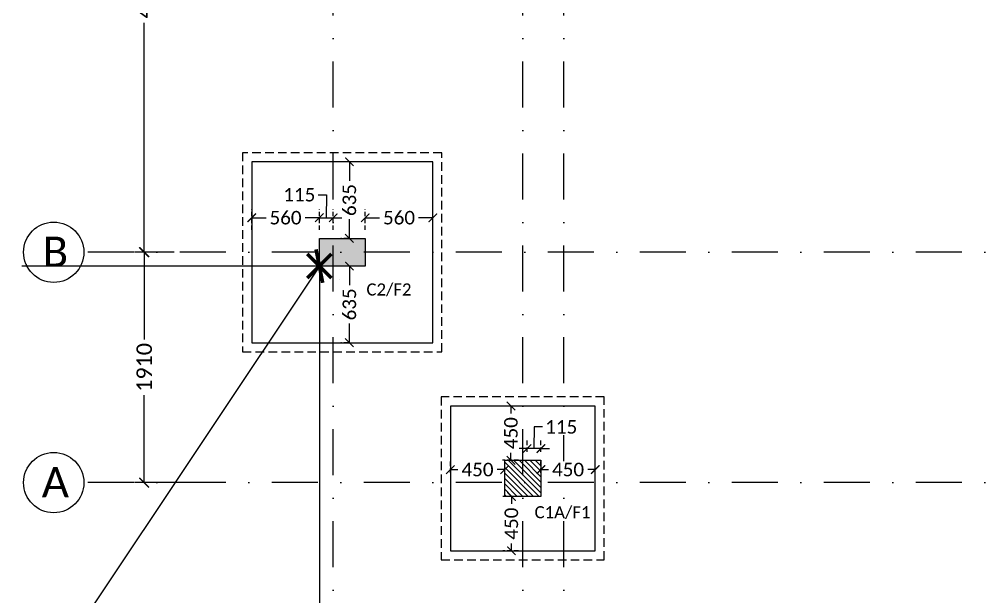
# Model space of a CAD drawing. Header units: millimetres. Extents: x -176651 to 954389, y -469666 to 486614.
# Drawn here: x 819458 to 827461, y 165654 to 170441 of the extents above; entities that cross this region are included whole.
import ezdxf
from ezdxf.xclip import XClip

# ---------------------------------------------------------------- set-up
doc = ezdxf.new("R2010")
doc.units = ezdxf.units.MM
doc.header["$LTSCALE"] = 150
doc.header["$XCLIPFRAME"] = 2
for name, pattern in [('3BHK-W(SB)$0$HIDDEN', [0.375, 0.25, -0.125]), ('DASHDOTX2', [50.8, 25.4, -12.7, 0, -12.7]), ('HIDDEN2', [4.7625, 3.175, -1.5875])]:
    doc.linetypes.add(name, pattern=pattern)
for name, color, linetype in [('ad-Column', 3, 'Continuous'), ('ad-Column Hatch', 125, 'Continuous'), ('ad-Footing line', 2, 'Continuous'), ('ad-Grid', 8, 'DASHDOTX2'), ('ad-PCC line', 8, 'HIDDEN2'), ('ad-RCC', 3, 'Continuous'), ('ad-RCC Hatch', 125, 'Continuous'), ('ad-Road', 2, 'Continuous'), ('ad-Road Hatch', 8, 'Continuous'), ('ad-Text main', 7, 'Continuous')]:
    doc.layers.add(name, color=color, linetype=linetype)
for name, color, linetype, true_color in [('ad-Dimension', 5, 'Continuous', 0x0000ff), ('ad-Foundation text', 6, 'Continuous', 0xff00ff), ('ad-Internal Dimensions', 5, 'Continuous', 0x0000ff)]:
    doc.layers.add(name, color=color, linetype=linetype, true_color=true_color)
doc.layers.add('ad-Grid Dimension', color=6, linetype='Continuous', lineweight=0, true_color=0xff00ff)
doc.styles.get("Standard").update_dxf_attribs({"font": 'calibril.ttf'})
doc.dimstyles.new('A-75-DIM-INT (Framing)', dxfattribs={"dimscale": 100, "dimtxt": 1.6, "dimasz": 1, "dimexe": 1, "dimexo": 1, "dimgap": 0.5, "dimtad": 0, "dimdec": 0, "dimdsep": 46, "dimtxsty": 'Standard', "dimblk": 'ARCHTICK', "dimcen": 0.025, "dimclrd": 5, "dimclre": 5, "dimclrt": 256, "dimazin": 2, "dimtfac": 1, "dimtdec": 0, "dimtmove": 1, "dimatfit": 0, "dimldrblk": 'ARCHTICK', "dimfxl": 1, "dimtfill": 1, "dimtolj": 1, "dimtzin": 0, "dimarcsym": 0})

# ---------------------------------------------------------------- blocks, each defined once
blk = doc.blocks.new('A$C4fb60e89')
at = {"layer": 'ad-Road Hatch', "ltscale": 5, "transparency": 33554687}
h = blk.add_hatch(dxfattribs=at)
h.set_pattern_fill('AR-HBONE', color=256, scale=15)
h.set_pattern_definition([(45, (-193247.7, -428758.8), (0, 2155.2615), [4572, -1524]), (135, (-192170.1, -427681.1), (2e-13, 2155.2615), [4572, -1524])])
h.paths.add_polyline_path([(175594.5, -250241), (169177.9, -249341.1), (167473.5, -249057.1), (167473.5, -138693.9), (101313.5, -138693.9), (101313.5, -199953.9), (101307.7, -237994.6), (101040.4, -268291), (101007.7, -280967.7), (101066.4, -293683.6), (101242.5, -311127.2), (100909.9, -319343.6), (100949.1, -333937.5), (100668.7, -366959.6), (100727.3, -390982.9), (100668.7, -404585.6), (100538.2, -420418.5), (100466.5, -428758.8), (92426.2, -427265.5), (92163.5, -427209.5), (92163.5, -321453.9), (24803.5, -321453.9), (24803.5, -412960.5), (15653.5, -411028.6), (15653.5, -321452.2), (-19535.1, -321452.2), (-34427.5, -319476.7), (-65207.4, -315394.6), (-171770.1, -301268.1), (-185853.9, -298333.1), (-193247.7, -296831.5), (-193244, -292907.6), (-191913.8, -285219.4), (-191838.8, -284678.8), (-183397.4, -286393.2), (-169722.9, -289242.8), (-53141.2, -304697.5), (-18730.1, -309262.2), (15653.3, -309262.2), (15653.5, 703.4), (24803.5, 1114.6), (24803.5, -129543.9), (92163.5, -129543.9), (92163.5, 15133.3), (101313.5, 17712.8), (101313.5, -129543.9), (167473.5, -129543.9), (167473.5, 35551.6), (175738, 37855), (175848.8, 28595.3), (175835.8, 25947.4), (175777.1, 14040.5), (175855.3, 2315.8), (175659.7, -18036.1), (175731.4, -34038.6), (175718.4, -46839.2), (175672.7, -63402.4), (175816.2, -82071.9), (175542.3, -106356), (175490.2, -124640.8), (175574.9, -145018.8), (175731.4, -168892), (175796.6, -181268.8), (175796.6, -192667.4), (175744.5, -208200.3), (175829.2, -223276.8), (175887.9, -234871.1)])
h.paths.add_polyline_path([(24803.5, -309263.9), (92163.5, -309263.9), (92163.5, -138693.9), (24803.5, -138693.9)], flags=16)
blk = doc.blocks.new("Plot's Boundary")
at = {"layer": 'ad-Road', "ltscale": 5}
blk.add_blockref('A$C4fb60e89', (191838.8, 428758.8), dxfattribs=at)
blk = doc.blocks.new('A$C42b14ea2')
at = {"layer": 'ad-RCC Hatch', "transparency": 33554687}
h = blk.add_hatch(dxfattribs=at)
h.set_pattern_fill('ANSI31', color=256, scale=10)
h.set_pattern_definition([(45, (8643.536, 7380), (-22.45064, 22.45064), [])])
h.paths.add_polyline_path([(0, 0), (300, 0), (300, 300), (0, 300)])
at = {"layer": 'ad-RCC'}
blk.add_lwpolyline([(0, 0), (300, 0), (300, 300), (0, 300)], close=True, dxfattribs=at)
blk = doc.blocks.new('zw$6AA0')
at = {"layer": 'ad-Column Hatch', "transparency": 33554687}
h = blk.add_hatch(color=256, dxfattribs=at)
h.dxf.hatch_style = 1
h.paths.add_polyline_path([(0, -230), (380, -230), (380, 0), (0, 0)])
at = {"layer": 'ad-Column'}
blk.add_lwpolyline([(0, -230), (380, -230), (380, 0), (0, 0)], close=True, dxfattribs=at)
blk = doc.blocks.new('1215E_Columns')
at = {"xscale": -1}
blk.add_blockref('A$C42b14ea2', (1835, -1910), dxfattribs=at)
at = {"layer": 'ad-Column', "xscale": -1, "rotation": 179.9999999999995}
blk.add_blockref('zw$6AA0', (0, 0), dxfattribs=at)
blk = doc.blocks.new('_ArchTick')
at = {"color": 0, "linetype": 'ByBlock', "const_width": 0.15}
blk.add_lwpolyline([(-0.5, -0.5), (0.5, 0.5)], dxfattribs=at)
blk = doc.blocks.new('*D230')
at = {"layer": 'ad-Grid Dimension', "lineweight": -2}
for p, q in [((-1202, 4395), (-1531.5, 4395)), ((-1451.5, 4395), (-1451.5, 2492.9)), ((-1451.5, 115), (-1451.5, 2017.1)), ((-1451, 115), (-1531.5, 115))]:
    blk.add_line(p, q, dxfattribs=at)
at = {"layer": 'Defpoints', "color": 0}
for p in [(-1122, 4395), (-1451.5, 115), (-1371, 115)]:
    blk.add_point(p, dxfattribs=at)
at = {"layer": 'ad-Grid Dimension', "lineweight": -2, "xscale": 80, "yscale": 80, "zscale": 80}
for p, rotation in [((-1451.5, 4395), 90), ((-1451.5, 115), 270)]:
    blk.add_blockref('_ArchTick', p, dxfattribs=dict(at, rotation=rotation))
at = {"layer": 'ad-Grid Dimension', "insert": (-1451.5, 2255), "char_height": 128, "attachment_point": 5, "rotation": 90, "bg_fill": 3, "box_fill_scale": 1.1, "bg_fill_color": 257, "bg_fill_transparency": 0}
blk.add_mtext('\\A1;4280', dxfattribs=at)
blk = doc.blocks.new('*D231')
at = {"layer": 'ad-Grid Dimension', "lineweight": -2}
for p, q in [((-1202, 115), (-1530, 115)), ((-1450, 115), (-1450, -608.8)), ((-1450, -1795), (-1450, -1071.2)), ((-1155.7, -1795), (-1530, -1795))]:
    blk.add_line(p, q, dxfattribs=at)
at = {"layer": 'Defpoints', "color": 0}
for p in [(-1122, 115), (-1450, -1795), (-1075.7, -1795)]:
    blk.add_point(p, dxfattribs=at)
at = {"layer": 'ad-Grid Dimension', "lineweight": -2, "xscale": 80, "yscale": 80, "zscale": 80}
for p, rotation in [((-1450, 115), 90), ((-1450, -1795), 270)]:
    blk.add_blockref('_ArchTick', p, dxfattribs=dict(at, rotation=rotation))
at = {"layer": 'ad-Grid Dimension', "insert": (-1450, -840), "char_height": 128, "attachment_point": 5, "rotation": 90, "bg_fill": 3, "box_fill_scale": 1.1, "bg_fill_color": 257, "bg_fill_transparency": 0}
blk.add_mtext('\\A1;1910', dxfattribs=at)
blk = doc.blocks.new('A$C71157536')
at = {"layer": 'ad-Footing line'}
for points in [[(-10935, -635), (-9435, -635), (-9435, 865), (-10935, 865)], [(-9290, -2360), (-8090, -2360), (-8090, -1160), (-9290, -1160)]]:
    blk.add_lwpolyline(points, close=True, dxfattribs=at)
at = {"layer": 'ad-PCC line', "ltscale": 0.15}
for points in [[(-11010, -710), (-9360, -710), (-9360, 940), (-11010, 940)], [(-9365, -2435), (-8015, -2435), (-8015, -1085), (-9365, -1085)]]:
    blk.add_lwpolyline(points, close=True, dxfattribs=at)
blk = doc.blocks.new('A$Cfb9dcffd')
at = {"layer": 'ad-Foundation text', "char_height": 100, "attachment_point": 5}
for s, insert, width in [('\\pxt5;C2/F2', (-9798.3, -197.2), 349.312), ('\\pxt5;C1A/F1', (-8361, -2043.7), 382.445)]:
    blk.add_mtext(s, dxfattribs=dict(at, insert=insert, width=width))
blk = doc.blocks.new('*D183')
at = {"layer": 'ad-Internal Dimensions', "lineweight": -2}
for p, q in [((1778.1, -13688.7), (1777.5, -13868.1)), ((1848.1, -13688.7), (1778.1, -13688.7)), ((1720, -13868.1), (1650, -13868.1)), ((1835, -13868.1), (1720, -13868.1)), ((1835, -13868.1), (1905, -13868.1))]:
    blk.add_line(p, q, dxfattribs=at)
at = {"layer": 'ad-Internal Dimensions', "linetype": '3BHK-W(SB)$0$HIDDEN', "lineweight": -2}
for p, q in [((1720, -13895), (1720, -13798.1)), ((1835, -13895), (1835, -13798.1))]:
    blk.add_line(p, q, dxfattribs=at)
at = {"layer": 'Defpoints', "color": 0}
for p in [(1720, -13868.1), (1720, -13965), (1835, -13965)]:
    blk.add_point(p, dxfattribs=at)
at = {"layer": 'ad-Internal Dimensions', "lineweight": -2, "xscale": 70, "yscale": 70, "zscale": 70}
blk.add_blockref('_ArchTick', (1720, -13868.1), dxfattribs=at)
at = {"layer": 'ad-Internal Dimensions', "lineweight": -2, "xscale": 70, "yscale": 70, "zscale": 70, "rotation": 180}
blk.add_blockref('_ArchTick', (1835, -13868.1), dxfattribs=at)
at = {"layer": 'ad-Internal Dimensions', "insert": (2003.2, -13688.7), "char_height": 112, "attachment_point": 5, "bg_fill": 3, "box_fill_scale": 1.1, "bg_fill_color": 257, "bg_fill_transparency": 0}
blk.add_mtext('\\A1;115', dxfattribs=at)
blk = doc.blocks.new('*D184')
at = {"layer": 'ad-Internal Dimensions', "linetype": '3BHK-W(SB)$0$HIDDEN', "lineweight": -2}
for p, q in [((1835, -14069.2), (1835, -13972.2)), ((2285, -14069.2), (2285, -13972.2))]:
    blk.add_line(p, q, dxfattribs=at)
at = {"layer": 'ad-Internal Dimensions', "lineweight": -2}
for p, q in [((1835, -14042.2), (1896.6, -14042.2)), ((2285, -14042.2), (2223.4, -14042.2))]:
    blk.add_line(p, q, dxfattribs=at)
at = {"layer": 'Defpoints', "color": 0}
for p in [(2285, -14042.2), (1835, -14139.2), (2285, -14139.2)]:
    blk.add_point(p, dxfattribs=at)
at = {"layer": 'ad-Internal Dimensions', "lineweight": -2, "xscale": 70, "yscale": 70, "zscale": 70, "rotation": 180}
blk.add_blockref('_ArchTick', (1835, -14042.2), dxfattribs=at)
at = {"layer": 'ad-Internal Dimensions', "lineweight": -2, "xscale": 70, "yscale": 70, "zscale": 70}
blk.add_blockref('_ArchTick', (2285, -14042.2), dxfattribs=at)
at = {"layer": 'ad-Internal Dimensions', "insert": (2060, -14042.2), "char_height": 112, "attachment_point": 5, "bg_fill": 3, "box_fill_scale": 1.1, "bg_fill_color": 257, "bg_fill_transparency": 0}
blk.add_mtext('\\A1;450', dxfattribs=at)
blk = doc.blocks.new('*D185')
at = {"layer": 'ad-Internal Dimensions', "linetype": '3BHK-W(SB)$0$HIDDEN', "lineweight": -2}
for p, q in [((1085, -14069.2), (1085, -13972.2)), ((1535, -14069.2), (1535, -13972.2))]:
    blk.add_line(p, q, dxfattribs=at)
at = {"layer": 'ad-Internal Dimensions', "lineweight": -2}
for p, q in [((1085, -14042.2), (1146.6, -14042.2)), ((1535, -14042.2), (1473.4, -14042.2))]:
    blk.add_line(p, q, dxfattribs=at)
at = {"layer": 'Defpoints', "color": 0}
for p in [(1085, -14042.2), (1085, -14139.2), (1535, -14139.2)]:
    blk.add_point(p, dxfattribs=at)
at = {"layer": 'ad-Internal Dimensions', "lineweight": -2, "xscale": 70, "yscale": 70, "zscale": 70, "rotation": 180}
blk.add_blockref('_ArchTick', (1085, -14042.2), dxfattribs=at)
at = {"layer": 'ad-Internal Dimensions', "lineweight": -2, "xscale": 70, "yscale": 70, "zscale": 70}
blk.add_blockref('_ArchTick', (1535, -14042.2), dxfattribs=at)
at = {"layer": 'ad-Internal Dimensions', "insert": (1310, -14042.2), "char_height": 112, "attachment_point": 5, "bg_fill": 3, "box_fill_scale": 1.1, "bg_fill_color": 257, "bg_fill_transparency": 0}
blk.add_mtext('\\A1;450', dxfattribs=at)
blk = doc.blocks.new('*D186')
at = {"layer": 'ad-Internal Dimensions', "linetype": '3BHK-W(SB)$0$HIDDEN', "lineweight": -2}
for p, q in [((1650, -13515), (1517, -13515)), ((1650, -13965), (1517, -13965))]:
    blk.add_line(p, q, dxfattribs=at)
at = {"layer": 'ad-Internal Dimensions', "lineweight": -2}
for p, q in [((1587, -13515), (1587, -13576.6)), ((1587, -13965), (1587, -13903.4))]:
    blk.add_line(p, q, dxfattribs=at)
at = {"layer": 'Defpoints', "color": 0}
for p in [(1587, -13515), (1720, -13515), (1720, -13965)]:
    blk.add_point(p, dxfattribs=at)
at = {"layer": 'ad-Internal Dimensions', "lineweight": -2, "xscale": 70, "yscale": 70, "zscale": 70}
for p, rotation in [((1587, -13515), 90), ((1587, -13965), 270)]:
    blk.add_blockref('_ArchTick', p, dxfattribs=dict(at, rotation=rotation))
at = {"layer": 'ad-Internal Dimensions', "insert": (1587, -13740), "char_height": 112, "attachment_point": 5, "rotation": 90, "bg_fill": 3, "box_fill_scale": 1.1, "bg_fill_color": 257, "bg_fill_transparency": 0}
blk.add_mtext('\\A1;450', dxfattribs=at)
blk = doc.blocks.new('*D187')
at = {"layer": 'ad-Internal Dimensions', "linetype": '3BHK-W(SB)$0$HIDDEN', "lineweight": -2}
for p, q in [((1650, -14265), (1520.7, -14265)), ((1650, -14715), (1520.7, -14715))]:
    blk.add_line(p, q, dxfattribs=at)
at = {"layer": 'ad-Internal Dimensions', "lineweight": -2}
for p, q in [((1590.7, -14265), (1590.7, -14326.6)), ((1590.7, -14715), (1590.7, -14653.4))]:
    blk.add_line(p, q, dxfattribs=at)
at = {"layer": 'Defpoints', "color": 0}
for p in [(1720, -14265), (1590.7, -14715), (1720, -14715)]:
    blk.add_point(p, dxfattribs=at)
at = {"layer": 'ad-Internal Dimensions', "lineweight": -2, "xscale": 70, "yscale": 70, "zscale": 70}
for p, rotation in [((1590.7, -14265), 90), ((1590.7, -14715), 270)]:
    blk.add_blockref('_ArchTick', p, dxfattribs=dict(at, rotation=rotation))
at = {"layer": 'ad-Internal Dimensions', "insert": (1590.7, -14490), "char_height": 112, "attachment_point": 5, "rotation": 90, "bg_fill": 3, "box_fill_scale": 1.1, "bg_fill_color": 257, "bg_fill_transparency": 0}
blk.add_mtext('\\A1;450', dxfattribs=at)
blk = doc.blocks.new('*D209')
at = {"layer": 'ad-Internal Dimensions', "lineweight": -2}
for p, q in [((-10.7, -11763.9), (59.3, -11763.9)), ((59.3, -11763.9), (57.5, -11954.3)), ((0, -11954.3), (-70, -11954.3)), ((0, -11954.3), (115, -11954.3)), ((115, -11954.3), (185, -11954.3))]:
    blk.add_line(p, q, dxfattribs=at)
at = {"layer": 'ad-Internal Dimensions', "linetype": '3BHK-W(SB)$0$HIDDEN', "lineweight": -2}
for p, q in [((0, -12055), (0, -11884.3)), ((115, -12055), (115, -11884.3))]:
    blk.add_line(p, q, dxfattribs=at)
at = {"layer": 'Defpoints', "color": 0}
for p in [(115, -11954.3), (0, -12125), (115, -12125)]:
    blk.add_point(p, dxfattribs=at)
at = {"layer": 'ad-Internal Dimensions', "lineweight": -2, "xscale": 70, "yscale": 70, "zscale": 70}
blk.add_blockref('_ArchTick', (0, -11954.3), dxfattribs=at)
at = {"layer": 'ad-Internal Dimensions', "lineweight": -2, "xscale": 70, "yscale": 70, "zscale": 70, "rotation": 180}
blk.add_blockref('_ArchTick', (115, -11954.3), dxfattribs=at)
at = {"layer": 'ad-Internal Dimensions', "insert": (-165.9, -11763.9), "char_height": 112, "attachment_point": 5, "bg_fill": 3, "box_fill_scale": 1.1, "bg_fill_color": 257, "bg_fill_transparency": 0}
blk.add_mtext('\\A1;115', dxfattribs=at)
blk = doc.blocks.new('*D210')
at = {"layer": 'ad-Internal Dimensions', "linetype": '3BHK-W(SB)$0$HIDDEN', "lineweight": -2}
for p, q in [((240, -11490), (179, -11490)), ((240, -12125), (179, -12125))]:
    blk.add_line(p, q, dxfattribs=at)
at = {"layer": 'ad-Internal Dimensions', "lineweight": -2}
for p, q in [((249, -11490), (249, -11649.3)), ((249, -12125), (249, -11965.7))]:
    blk.add_line(p, q, dxfattribs=at)
at = {"layer": 'Defpoints', "color": 0}
for p in [(249, -11490), (310, -11490), (310, -12125)]:
    blk.add_point(p, dxfattribs=at)
at = {"layer": 'ad-Internal Dimensions', "lineweight": -2, "xscale": 70, "yscale": 70, "zscale": 70}
for p, rotation in [((249, -11490), 90), ((249, -12125), 270)]:
    blk.add_blockref('_ArchTick', p, dxfattribs=dict(at, rotation=rotation))
at = {"layer": 'ad-Internal Dimensions', "insert": (249, -11807.5), "char_height": 112, "attachment_point": 5, "rotation": 90, "bg_fill": 3, "box_fill_scale": 1.1, "bg_fill_color": 257, "bg_fill_transparency": 0}
blk.add_mtext('\\A1;635', dxfattribs=at)
blk = doc.blocks.new('*D211')
at = {"layer": 'ad-Internal Dimensions', "linetype": '3BHK-W(SB)$0$HIDDEN', "lineweight": -2}
for p, q in [((380, -12055), (380, -11884.3)), ((940, -12055), (940, -11884.3))]:
    blk.add_line(p, q, dxfattribs=at)
at = {"layer": 'ad-Internal Dimensions', "lineweight": -2}
for p, q in [((380, -11954.3), (498.7, -11954.3)), ((940, -11954.3), (821.3, -11954.3))]:
    blk.add_line(p, q, dxfattribs=at)
at = {"layer": 'Defpoints', "color": 0}
for p in [(380, -11954.3), (380, -12125), (940, -12125)]:
    blk.add_point(p, dxfattribs=at)
at = {"layer": 'ad-Internal Dimensions', "lineweight": -2, "xscale": 70, "yscale": 70, "zscale": 70, "rotation": 180}
blk.add_blockref('_ArchTick', (380, -11954.3), dxfattribs=at)
at = {"layer": 'ad-Internal Dimensions', "lineweight": -2, "xscale": 70, "yscale": 70, "zscale": 70}
blk.add_blockref('_ArchTick', (940, -11954.3), dxfattribs=at)
at = {"layer": 'ad-Internal Dimensions', "insert": (660, -11954.3), "char_height": 112, "attachment_point": 5, "bg_fill": 3, "box_fill_scale": 1.1, "bg_fill_color": 257, "bg_fill_transparency": 0}
blk.add_mtext('\\A1;560', dxfattribs=at)
blk = doc.blocks.new('*D212')
at = {"layer": 'ad-Internal Dimensions', "linetype": '3BHK-W(SB)$0$HIDDEN', "lineweight": -2}
for p, q in [((-560, -12055), (-560, -11884.3)), ((0, -12055), (0, -11884.3))]:
    blk.add_line(p, q, dxfattribs=at)
at = {"layer": 'ad-Internal Dimensions', "lineweight": -2}
for p, q in [((-560, -11954.3), (-441.3, -11954.3)), ((0, -11954.3), (-118.7, -11954.3))]:
    blk.add_line(p, q, dxfattribs=at)
at = {"layer": 'Defpoints', "color": 0}
for p in [(-560, -11954.3), (-560, -12125), (0, -12125)]:
    blk.add_point(p, dxfattribs=at)
at = {"layer": 'ad-Internal Dimensions', "lineweight": -2, "xscale": 70, "yscale": 70, "zscale": 70, "rotation": 180}
blk.add_blockref('_ArchTick', (-560, -11954.3), dxfattribs=at)
at = {"layer": 'ad-Internal Dimensions', "lineweight": -2, "xscale": 70, "yscale": 70, "zscale": 70}
blk.add_blockref('_ArchTick', (0, -11954.3), dxfattribs=at)
at = {"layer": 'ad-Internal Dimensions', "insert": (-280, -11954.3), "char_height": 112, "attachment_point": 5, "bg_fill": 3, "box_fill_scale": 1.1, "bg_fill_color": 257, "bg_fill_transparency": 0}
blk.add_mtext('\\A1;560', dxfattribs=at)
blk = doc.blocks.new('*D213')
at = {"layer": 'ad-Internal Dimensions', "linetype": '3BHK-W(SB)$0$HIDDEN', "lineweight": -2}
for p, q in [((240, -12355), (179, -12355)), ((240, -12990), (179, -12990))]:
    blk.add_line(p, q, dxfattribs=at)
at = {"layer": 'ad-Internal Dimensions', "lineweight": -2}
for p, q in [((249, -12355), (249, -12514.3)), ((249, -12990), (249, -12830.7))]:
    blk.add_line(p, q, dxfattribs=at)
at = {"layer": 'Defpoints', "color": 0}
for p in [(249, -12355), (310, -12355), (310, -12990)]:
    blk.add_point(p, dxfattribs=at)
at = {"layer": 'ad-Internal Dimensions', "lineweight": -2, "xscale": 70, "yscale": 70, "zscale": 70}
for p, rotation in [((249, -12355), 90), ((249, -12990), 270)]:
    blk.add_blockref('_ArchTick', p, dxfattribs=dict(at, rotation=rotation))
at = {"layer": 'ad-Internal Dimensions', "insert": (249, -12672.5), "char_height": 112, "attachment_point": 5, "rotation": 90, "bg_fill": 3, "box_fill_scale": 1.1, "bg_fill_color": 257, "bg_fill_transparency": 0}
blk.add_mtext('\\A1;635', dxfattribs=at)
blk = doc.blocks.new('*D21')
at = {"layer": 'ad-Dimension', "linetype": '3BHK-W(SB)$0$HIDDEN', "lineweight": -2}
for p, q in [((-10575, 0), (-10575, 0)), ((-16275, -9150), (-10175, -9150))]:
    blk.add_line(p, q, dxfattribs=at)
at = {"layer": 'ad-Dimension', "lineweight": -2}
for p, q in [((-10375, 0), (-10375, -3984.9)), ((-10375, -9150), (-10375, -5165.1))]:
    blk.add_line(p, q, dxfattribs=at)
at = {"layer": 'Defpoints', "color": 0}
for p in [(-10375, 0), (-16475, -9150), (-10375, -9150)]:
    blk.add_point(p, dxfattribs=at)
at = {"layer": 'ad-Dimension', "lineweight": -2, "xscale": 200, "yscale": 200, "zscale": 200}
for p, rotation in [((-10375, 0), 90), ((-10375, -9150), 270)]:
    blk.add_blockref('_ArchTick', p, dxfattribs=dict(at, rotation=rotation))
at = {"layer": 'ad-Dimension', "insert": (-10375, -4575), "char_height": 320, "attachment_point": 5, "rotation": 90, "bg_fill": 3, "box_fill_scale": 1.1, "bg_fill_color": 257, "bg_fill_transparency": 0}
blk.add_mtext('\\A1;9150', dxfattribs=at)
blk = doc.blocks.new('*D22')
at = {"layer": 'ad-Dimension', "linetype": '3BHK-W(SB)$0$HIDDEN', "lineweight": -2}
for p, q in [((-16475, -860), (-16475, 200)), ((-10375, 200), (-10375, 200))]:
    blk.add_line(p, q, dxfattribs=at)
at = {"layer": 'ad-Dimension', "lineweight": -2}
for p, q in [((-16475, 0), (-14011.6, 0)), ((-10375, 0), (-12838.4, 0))]:
    blk.add_line(p, q, dxfattribs=at)
at = {"layer": 'Defpoints', "color": 0}
for p in [(-16475, 0), (-10375, 0), (-16475, -1060)]:
    blk.add_point(p, dxfattribs=at)
at = {"layer": 'ad-Dimension', "lineweight": -2, "xscale": 200, "yscale": 200, "zscale": 200, "rotation": 180}
blk.add_blockref('_ArchTick', (-16475, 0), dxfattribs=at)
at = {"layer": 'ad-Dimension', "lineweight": -2, "xscale": 200, "yscale": 200, "zscale": 200}
blk.add_blockref('_ArchTick', (-10375, 0), dxfattribs=at)
at = {"layer": 'ad-Dimension', "insert": (-13425, 0), "char_height": 320, "attachment_point": 5, "bg_fill": 3, "box_fill_scale": 1.1, "bg_fill_color": 257, "bg_fill_transparency": 0}
blk.add_mtext('\\A1;6100', dxfattribs=at)
blk = doc.blocks.new('*D23')
at = {"layer": 'ad-Dimension', "lineweight": -2}
for p, q in [((-10375, 0), (-13035.1, -3990.1)), ((-16475, -9150), (-13814.9, -5159.9))]:
    blk.add_line(p, q, dxfattribs=at)
at = {"layer": 'ad-Dimension', "linetype": '3BHK-W(SB)$0$HIDDEN', "lineweight": -2}
for p, q in [((-10208.6, -110.9), (-10208.6, -110.9)), ((-16308.6, -9260.9), (-16308.6, -9260.9))]:
    blk.add_line(p, q, dxfattribs=at)
at = {"layer": 'Defpoints', "color": 0}
for p in [(-10375, 0), (-16475, -9150), (-16475, -9150)]:
    blk.add_point(p, dxfattribs=at)
at = {"layer": 'ad-Dimension', "lineweight": -2, "xscale": 200, "yscale": 200, "zscale": 200}
for p, rotation in [((-10375, 0), 56.30993247402081), ((-16475, -9150), 236.3099324740208)]:
    blk.add_blockref('_ArchTick', p, dxfattribs=dict(at, rotation=rotation))
at = {"layer": 'ad-Dimension', "insert": (-13425, -4575), "char_height": 320, "attachment_point": 5, "rotation": 56.30993, "bg_fill": 3, "box_fill_scale": 1.1, "bg_fill_color": 257, "bg_fill_transparency": 0}
blk.add_mtext('\\A1;10997', dxfattribs=at)
blk = doc.blocks.new('1215E_Grid')
at = {"layer": 'ad-Grid', "ltscale": 0.1}
for points in [[(2378.6, -4473.6), (2378.6, -4223.6), (2025, -4020), (2025, 14905), (2378.6, 15108.6), (2378.6, 15358.6)], [(115, -4020), (115, 14905)], [(1685, -4020), (1685, 14905)]]:
    blk.add_lwpolyline(points, dxfattribs=at)
at = {"layer": 'ad-Text main', "char_height": 250, "width": 227.385, "attachment_point": 5, "bg_fill": 2}
for s, insert in [('{\\fCalibri|b0|i0|c0|p34;B}', (-2186.5, 119)), ('{\\fCalibri|b0|i0|c0|p34;A}', (-2186.5, -1791))]:
    blk.add_mtext(s, dxfattribs=dict(at, insert=insert))
at = {"layer": 'ad-Grid', "ltscale": 0.1}
for points in [[(13705, 115), (-1950, 115)], [(13705, -1795), (-1950, -1795)]]:
    blk.add_lwpolyline(points, dxfattribs=at)
at = {"layer": 'ad-Grid', "color": 7, "linetype": 'ByBlock'}
for centre in [(-2200, 115), (-2200, -1795)]:
    blk.add_circle(centre, 250, dxfattribs=at)
at = {"layer": 'ad-Grid Dimension'}
dim = blk.add_linear_dim(base=(-1451.5, 115), p1=(-1122, 4395), p2=(-1371, 115), angle=90, dimstyle='A-75-DIM-INT (Framing)', override={"dimscale": 80, "dimblk": 'ArchTick', "dimclrd": 256, "dimclre": 256, "dimfxl": 10, "dimtfill": 1, "dimtfillclr": 0}, dxfattribs=at)
dim.commit()
dim.dimension.update_dxf_attribs({"geometry": '*D230', "text_midpoint": (-1451.5, 2255)})
dim = blk.add_linear_dim(base=(-1450, -1795), p1=(-1122, 115), p2=(-1075.7, -1795), angle=90, dimstyle='A-75-DIM-INT (Framing)', override={"dimscale": 80, "dimblk": 'ArchTick', "dimclrd": 256, "dimclre": 256, "dimfxl": 10, "dimtfill": 1, "dimtfillclr": 0}, dxfattribs=at)
dim.commit()
dim.dimension.update_dxf_attribs({"geometry": '*D231', "text_midpoint": (-1450, -840)})
blk = doc.blocks.new('A$C07ffd91a')
at = {"layer": 'ad-Internal Dimensions'}
for base, p1, p2, picture, middle in [((115, -11954.3), (0, -12125), (115, -12125), '*D209', (-45.7, -11763.9)), ((1720, -13868.1), (1835, -13965), (1720, -13965), '*D183', (1883.1, -13688.7))]:
    dim = blk.add_linear_dim(base=base, p1=p1, p2=p2, dimstyle='A-75-DIM-INT (Framing)', override={"dimscale": 70, "dimclrd": 256, "dimclre": 256, "dimfxl": 10}, dxfattribs=at)
    dim.commit()
    dim.dimension.update_dxf_attribs({"geometry": picture, "text_midpoint": middle, "dimtype": 128})
for base, p1, p2, angle, override, picture, middle in [((249, -12355), (310, -12990), (310, -12355), 270, {"dimscale": 70, "dimblk": 'ArchTick', "dimclrd": 256, "dimclre": 256, "dimfxl": 10, "dimtfill": 1, "dimtfillclr": 0}, '*D213', (249, -12672.5)), ((1590.7, -14715), (1720, -14265), (1720, -14715), 90, {"dimscale": 70, "dimclrd": 256, "dimclre": 256, "dimfxl": 10}, '*D187', (1590.7, -14490))]:
    dim = blk.add_linear_dim(base=base, p1=p1, p2=p2, angle=angle, dimstyle='A-75-DIM-INT (Framing)', override=override, dxfattribs=at)
    dim.commit()
    dim.dimension.update_dxf_attribs({"geometry": picture, "text_midpoint": middle})
dim = blk.add_linear_dim(base=(1085, -14042.2), p1=(1535, -14139.2), p2=(1085, -14139.2), dimstyle='A-75-DIM-INT (Framing)', override={"dimscale": 70, "dimclrd": 256, "dimclre": 256, "dimfxl": 10}, dxfattribs=at)
dim.commit()
dim.dimension.update_dxf_attribs({"geometry": '*D185', "text_midpoint": (1310, -14042.2)})
for base, p1, p2, angle, override, picture, middle in [((249, -11490), (310, -12125), (310, -11490), 270, {"dimscale": 70, "dimblk": 'ArchTick', "dimclrd": 256, "dimclre": 256, "dimfxl": 10, "dimtfill": 1, "dimtfillclr": 0}, '*D210', (249, -11807.5)), ((-560, -11954.3), (0, -12125), (-560, -12125), 180, {"dimscale": 70, "dimclrd": 256, "dimclre": 256, "dimfxl": 10}, '*D212', (-280, -11954.3)), ((1587, -13515), (1720, -13965), (1720, -13515), 90, {"dimscale": 70, "dimclrd": 256, "dimclre": 256, "dimfxl": 10}, '*D186', (1587, -13740))]:
    dim = blk.add_linear_dim(base=base, p1=p1, p2=p2, angle=angle, dimstyle='A-75-DIM-INT (Framing)', override=override, dxfattribs=at)
    dim.commit()
    dim.dimension.update_dxf_attribs({"geometry": picture, "text_midpoint": middle})
dim = blk.add_linear_dim(base=(2285, -14042.2), p1=(1835, -14139.2), p2=(2285, -14139.2), dimstyle='A-75-DIM-INT (Framing)', override={"dimscale": 70, "dimclrd": 256, "dimclre": 256, "dimfxl": 10}, dxfattribs=at)
dim.commit()
dim.dimension.update_dxf_attribs({"geometry": '*D184', "text_midpoint": (2060, -14042.2)})
dim = blk.add_linear_dim(base=(380, -11954.3), p1=(940, -12125), p2=(380, -12125), dimstyle='A-75-DIM-INT (Framing)', override={"dimscale": 70, "dimblk": 'ArchTick', "dimclrd": 256, "dimclre": 256, "dimfxl": 10, "dimtfill": 1, "dimtfillclr": 0}, dxfattribs=at)
dim.commit()
dim.dimension.update_dxf_attribs({"geometry": '*D211', "text_midpoint": (660, -11954.3)})
blk = doc.blocks.new('zw$B6B0')
at = {"layer": 'ad-Dimension'}
dim = blk.add_linear_dim(base=(-10375, -9150), p1=(-10375, 0), p2=(-16475, -9150), angle=90, dimstyle='A-75-DIM-INT (Framing)', override={"dimscale": 200, "dimblk": 'ArchTick', "dimclrd": 256, "dimclre": 256, "dimfxl": 10, "dimtfill": 1, "dimtfillclr": 0}, dxfattribs=at)
dim.commit()
dim.dimension.update_dxf_attribs({"geometry": '*D21', "text_midpoint": (-10375, -4575)})
dim = blk.add_linear_dim(base=(-16475, 0), p1=(-10375, 0), p2=(-16475, -1060), dimstyle='A-75-DIM-INT (Framing)', override={"dimscale": 200, "dimblk": 'ArchTick', "dimclrd": 256, "dimclre": 256, "dimfxl": 10, "dimtfill": 1, "dimtfillclr": 0}, dxfattribs=at)
dim.commit()
dim.dimension.update_dxf_attribs({"geometry": '*D22', "text_midpoint": (-13425, 0)})
dim = blk.add_aligned_dim(p1=(-10375, 0), p2=(-16475, -9150), distance=0, dimstyle='A-75-DIM-INT (Framing)', override={"dimscale": 200, "dimblk": 'ArchTick', "dimclrd": 256, "dimclre": 256, "dimfxl": 10, "dimtfill": 1, "dimtfillclr": 0}, dxfattribs=at)
dim.commit()
dim.dimension.update_dxf_attribs({"geometry": '*D23', "text_midpoint": (-13425, -4575)})

msp = doc.modelspace()

# ---------------------------------------------------------------- block references
ref = msp.add_blockref("Plot's Boundary", (565520, 0))
XClip(ref).set_block_clipping_path([(245322.2775057808, 154244.8999686334), (289002.2775057808, 204914.8999686334)])

# ---------------------------------------------------------------- next in the draw order: block references
msp.add_blockref('1215E_Columns', (821942.3, 168394.9))

# ---------------------------------------------------------------- next in the draw order: block references
msp.add_blockref('1215E_Grid', (821942.3, 168394.9))

# ---------------------------------------------------------------- next in the draw order: block references
msp.add_blockref('A$C71157536', (832317.3, 168394.9))
at = {"layer": 'ad-Foundation text'}
msp.add_blockref('A$Cfb9dcffd', (832317.3, 168394.9), dxfattribs=at)

# ---------------------------------------------------------------- next in the draw order: block references
at = {"layer": 'ad-Internal Dimensions'}
msp.add_blockref('A$C07ffd91a', (821942.3, 180749.9), dxfattribs=at)

# ---------------------------------------------------------------- next in the draw order: block references
msp.add_blockref('zw$B6B0', (832317.3, 168394.9))

doc.saveas('drawing.dxf')
